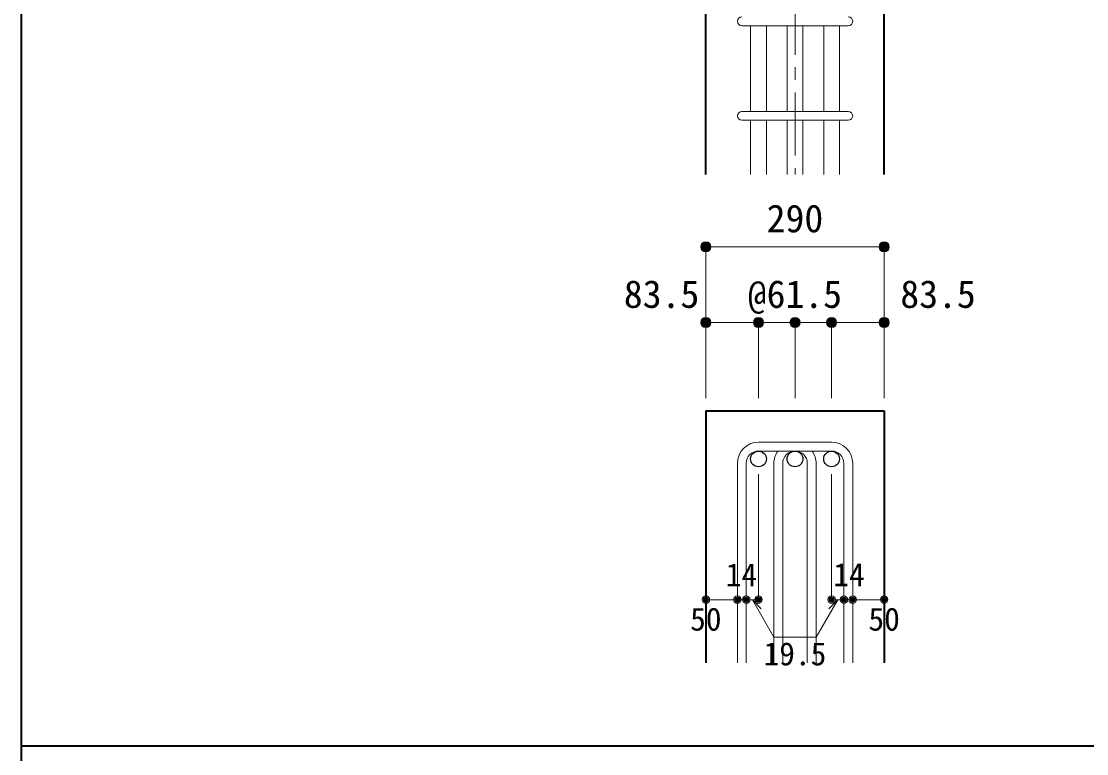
# Model space of a CAD drawing. Units: millimetres at full size, sheet at 1:20; details may follow other scales. Extents: x -3982 to 3969, y -2797 to 2801.
# Drawn here: x -3982 to -2291, y -10 to 1152 of the extents above; entities that cross this region are included whole.
import ezdxf
from ezdxf.enums import TextEntityAlignment as Align

# ---------------------------------------------------------------- set-up
doc = ezdxf.new("R2010")
doc.units = ezdxf.units.MM
doc.header["$LTSCALE"] = 20
doc.header["$PDMODE"] = 32
doc.header["$PDSIZE"] = 12
doc.linetypes.add('CHAIN1', pattern=[8, 5, -1, 1, -1])
for name, color, linetype, lineweight in [('6-1_躯体線', 2, 'Continuous', 35), ('6-5_梁主筋', 7, 'Continuous', 18), ('6-6_S.T.P.', 7, 'Continuous', 18), ('6-D_寸法', 4, 'Continuous', 9), ('F-0_枠', 6, 'Continuous', 40)]:
    doc.layers.add(name, color=color, linetype=linetype, lineweight=lineweight)
doc.styles.add('ＭＳ ゴシック', font='')
doc.styles.get('ＭＳ ゴシック').set_extended_font_data('MS Gothic')

msp = doc.modelspace()

# ---------------------------------------------------------------- linework, layer by layer
at = {"layer": '6-1_躯体線'}
for p, q in [((-2895.37, 909.12), (-2895.37, 1309.12)), ((-2612.37, 909.12), (-2612.37, 1309.12)), ((-2895.37, 534.12), (-2895.37, 134.12)), ((-2895.37, 534.12), (-2612.37, 534.12)), ((-2612.37, 534.12), (-2612.37, 134.12))]:
    msp.add_line(p, q, dxfattribs=at)
at = {"layer": '6-5_梁主筋'}
for p, q in [((-2824.37, 1145.12), (-2824.37, 1009.12)), ((-2799.37, 1145.12), (-2799.37, 1009.12)), ((-2766.37, 1145.12), (-2766.37, 1009.12)), ((-2741.37, 1145.12), (-2741.37, 1009.12)), ((-2708.37, 1145.12), (-2708.37, 1009.12)), ((-2683.37, 1145.12), (-2683.37, 1009.12)), ((-2824.37, 995.12), (-2824.37, 909.12)), ((-2799.37, 995.12), (-2799.37, 909.12)), ((-2766.37, 995.12), (-2766.37, 909.12)), ((-2741.37, 995.12), (-2741.37, 909.12)), ((-2708.37, 995.12), (-2708.37, 909.12)), ((-2683.37, 995.12), (-2683.37, 909.12))]:
    msp.add_line(p, q, dxfattribs=at)
at = {"layer": '6-5_梁主筋', "color": 3, "lineweight": 25}
for centre in [(-2811.87, 457.62), (-2753.87, 457.62), (-2695.87, 457.62)]:
    msp.add_circle(centre, 12.5, dxfattribs=at)
at = {"layer": '6-6_S.T.P.'}
for p, q in [((-2838.37, 1145.12), (-2669.37, 1145.12)), ((-2838.37, 1009.12), (-2669.37, 1009.12)), ((-2838.37, 995.12), (-2669.37, 995.12)), ((-2695.87, 484.12), (-2811.87, 484.12)), ((-2695.87, 470.12), (-2811.87, 470.12)), ((-2845.37, 450.62), (-2845.37, 134.12)), ((-2831.37, 450.62), (-2831.37, 134.12)), ((-2787.37, 450.62), (-2787.37, 134.12)), ((-2773.37, 450.62), (-2773.37, 134.12)), ((-2734.37, 450.62), (-2734.37, 134.12)), ((-2720.37, 450.62), (-2720.37, 134.12)), ((-2676.37, 450.62), (-2676.37, 134.12)), ((-2662.37, 450.62), (-2662.37, 134.12))]:
    msp.add_line(p, q, dxfattribs=at)
for centre, radius, start, end in [((-2838.37, 1152.12), 7, 90, 270), ((-2669.37, 1152.12), 7, 270, 90), ((-2838.37, 1002.12), 7, 90, 270), ((-2669.37, 1002.12), 7, 270, 90), ((-2811.87, 450.62), 33.5, 90, 180), ((-2695.87, 450.62), 33.5, 0, 90), ((-2811.87, 450.62), 19.5, 90, 180), ((-2753.87, 450.62), 33.5, 144.40235, 180), ((-2753.87, 450.62), 19.5, 90, 180), ((-2753.87, 450.62), 19.5, 0, 90), ((-2753.87, 450.62), 33.5, 0, 35.59765), ((-2695.87, 450.62), 19.5, 0, 90)]:
    msp.add_arc(centre, radius, start, end, dxfattribs=at)
at = {"layer": '6-D_寸法', "linetype": 'CHAIN1'}
msp.add_line((-2753.87, 2159.12), (-2753.87, 909.12), dxfattribs=at)
at = {"layer": '6-D_寸法'}
for p, q in [((-2895.37, 794.12), (-2612.37, 794.12)), ((-2612.37, 794.12), (-2612.37, 674.12)), ((-2895.37, 674.12), (-2895.37, 554.12)), ((-2811.87, 674.12), (-2811.87, 554.12)), ((-2753.87, 674.12), (-2753.87, 554.12)), ((-2695.87, 674.12), (-2695.87, 554.12)), ((-2612.37, 674.12), (-2612.37, 554.12)), ((-2811.87, 234.12), (-2811.87, 433.45)), ((-2695.87, 234.12), (-2695.87, 433.45)), ((-2895.37, 234.12), (-2845.37, 234.12)), ((-2845.37, 234.12), (-2811.87, 234.12)), ((-2821.62, 234.12), (-2787.39, 174.85)), ((-2821.62, 234.12), (-2807.48, 219.98)), ((-2686.12, 234.12), (-2720.34, 174.85)), ((-2686.12, 234.12), (-2700.26, 219.98)), ((-2695.87, 234.12), (-2612.37, 234.12)), ((-2676.37, 234.12), (-2662.37, 234.12)), ((-2787.39, 174.85), (-2720.34, 174.85))]:
    msp.add_line(p, q, dxfattribs=at)
for points in [[(-2895.37, 794.12), (-2895.37, 674.12), (-2811.87, 674.12)], [(-2811.87, 674.12), (-2753.87, 674.12), (-2612.37, 674.12)]]:
    msp.add_lwpolyline(points, dxfattribs=at)
for centre, radius in [((-2895.37, 794.12), 8), ((-2895.37, 794.12), 7.2), ((-2895.37, 794.12), 6.4), ((-2895.37, 794.12), 5.6), ((-2895.37, 794.12), 4.8), ((-2895.37, 794.12), 4), ((-2895.37, 794.12), 3.2), ((-2895.37, 794.12), 2.4), ((-2895.37, 794.12), 1.6), ((-2895.37, 794.12), 0.8), ((-2612.37, 794.12), 8), ((-2612.37, 794.12), 7.2), ((-2612.37, 794.12), 6.4), ((-2612.37, 794.12), 5.6), ((-2612.37, 794.12), 4.8), ((-2612.37, 794.12), 4), ((-2612.37, 794.12), 3.2), ((-2612.37, 794.12), 2.4), ((-2612.37, 794.12), 1.6), ((-2612.37, 794.12), 0.8), ((-2895.37, 674.12), 8), ((-2895.37, 674.12), 7.2), ((-2895.37, 674.12), 6.4), ((-2895.37, 674.12), 5.6), ((-2895.37, 674.12), 4.8), ((-2895.37, 674.12), 4), ((-2895.37, 674.12), 3.2), ((-2895.37, 674.12), 2.4), ((-2811.87, 674.12), 8), ((-2811.87, 674.12), 7.2), ((-2811.87, 674.12), 6.4), ((-2811.87, 674.12), 5.6), ((-2811.87, 674.12), 4.8), ((-2811.87, 674.12), 4), ((-2811.87, 674.12), 3.2), ((-2811.87, 674.12), 2.4), ((-2753.87, 674.12), 8), ((-2753.87, 674.12), 7.2), ((-2753.87, 674.12), 6.4), ((-2753.87, 674.12), 5.6), ((-2753.87, 674.12), 4.8), ((-2753.87, 674.12), 4), ((-2753.87, 674.12), 3.2), ((-2753.87, 674.12), 2.4), ((-2695.87, 674.12), 8), ((-2695.87, 674.12), 7.2), ((-2695.87, 674.12), 6.4), ((-2695.87, 674.12), 5.6), ((-2695.87, 674.12), 4.8), ((-2695.87, 674.12), 4), ((-2695.87, 674.12), 3.2), ((-2695.87, 674.12), 2.4), ((-2612.37, 674.12), 8), ((-2612.37, 674.12), 7.2), ((-2612.37, 674.12), 6.4), ((-2612.37, 674.12), 5.6), ((-2612.37, 674.12), 4.8), ((-2612.37, 674.12), 4), ((-2612.37, 674.12), 3.2), ((-2612.37, 674.12), 2.4), ((-2895.37, 674.12), 1.6), ((-2895.37, 674.12), 0.8), ((-2811.87, 674.12), 1.6), ((-2811.87, 674.12), 0.8), ((-2753.87, 674.12), 1.6), ((-2753.87, 674.12), 0.8), ((-2695.87, 674.12), 1.6), ((-2695.87, 674.12), 0.8), ((-2612.37, 674.12), 1.6), ((-2612.37, 674.12), 0.8), ((-2895.37, 234.12), 4), ((-2895.37, 234.12), 3.6), ((-2895.37, 234.12), 3.2), ((-2895.37, 234.12), 2.8), ((-2845.37, 234.12), 4), ((-2845.37, 234.12), 3.6), ((-2845.37, 234.12), 3.2), ((-2845.37, 234.12), 2.8), ((-2831.37, 234.12), 4), ((-2831.37, 234.12), 3.6), ((-2831.37, 234.12), 3.2), ((-2831.37, 234.12), 2.8), ((-2811.87, 234.12), 4), ((-2811.87, 234.12), 3.6), ((-2811.87, 234.12), 3.2), ((-2811.87, 234.12), 2.8), ((-2695.87, 234.12), 4), ((-2695.87, 234.12), 3.6), ((-2695.87, 234.12), 3.2), ((-2695.87, 234.12), 2.8), ((-2676.37, 234.12), 4), ((-2676.37, 234.12), 3.6), ((-2676.37, 234.12), 3.2), ((-2676.37, 234.12), 2.8), ((-2662.37, 234.12), 4), ((-2662.37, 234.12), 3.6), ((-2662.37, 234.12), 3.2), ((-2662.37, 234.12), 2.8), ((-2612.37, 234.12), 4), ((-2612.37, 234.12), 3.6), ((-2612.37, 234.12), 3.2), ((-2612.37, 234.12), 2.8), ((-2895.37, 234.12), 2.4), ((-2895.37, 234.12), 2), ((-2895.37, 234.12), 1.6), ((-2895.37, 234.12), 1.2), ((-2895.37, 234.12), 0.8), ((-2895.37, 234.12), 0.4), ((-2845.37, 234.12), 2.4), ((-2845.37, 234.12), 2), ((-2845.37, 234.12), 1.6), ((-2845.37, 234.12), 1.2), ((-2845.37, 234.12), 0.8), ((-2845.37, 234.12), 0.4), ((-2831.37, 234.12), 2.4), ((-2831.37, 234.12), 2), ((-2831.37, 234.12), 1.6), ((-2831.37, 234.12), 1.2), ((-2831.37, 234.12), 0.8), ((-2831.37, 234.12), 0.4), ((-2811.87, 234.12), 2.4), ((-2811.87, 234.12), 2), ((-2811.87, 234.12), 1.6), ((-2811.87, 234.12), 1.2), ((-2811.87, 234.12), 0.8), ((-2811.87, 234.12), 0.4), ((-2695.87, 234.12), 2.4), ((-2695.87, 234.12), 2), ((-2695.87, 234.12), 1.6), ((-2695.87, 234.12), 1.2), ((-2695.87, 234.12), 0.8), ((-2695.87, 234.12), 0.4), ((-2676.37, 234.12), 2.4), ((-2676.37, 234.12), 2), ((-2676.37, 234.12), 1.6), ((-2676.37, 234.12), 1.2), ((-2676.37, 234.12), 0.8), ((-2676.37, 234.12), 0.4), ((-2662.37, 234.12), 2.4), ((-2662.37, 234.12), 2), ((-2662.37, 234.12), 1.6), ((-2662.37, 234.12), 1.2), ((-2662.37, 234.12), 0.8), ((-2662.37, 234.12), 0.4), ((-2612.37, 234.12), 2.4), ((-2612.37, 234.12), 2), ((-2612.37, 234.12), 1.6), ((-2612.37, 234.12), 1.2), ((-2612.37, 234.12), 0.8), ((-2612.37, 234.12), 0.4)]:
    msp.add_circle(centre, radius, dxfattribs=at)
at = {"layer": '6-D_寸法', "color": 7}
for p in [(-2895.37, 794.12), (-2612.37, 794.12), (-2895.37, 674.12), (-2811.87, 674.12), (-2753.87, 674.12), (-2695.87, 674.12), (-2612.37, 674.12), (-2895.37, 234.12), (-2845.37, 234.12), (-2831.37, 234.12), (-2811.87, 234.12), (-2695.87, 234.12), (-2676.37, 234.12), (-2662.37, 234.12), (-2612.37, 234.12)]:
    msp.add_point(p, dxfattribs=at)
at = {"layer": 'F-0_枠'}
msp.add_line((-3981.92, 2800.77), (-3981.92, -2796.83), dxfattribs=at)
at = {"layer": 'F-0_枠', "color": 2, "lineweight": 35}
msp.add_line((2482.4, 1.97), (-3981.92, 1.97), dxfattribs=at)

# ---------------------------------------------------------------- texts
at = {"layer": '6-D_寸法', "style": 'ＭＳ ゴシック'}
for s, height, p in [('290', 43.99, (-2798.87, 804.12)), ('83.5', 43.99, (-3025.55, 684.12)), ('@61.5', 43.99, (-2828.87, 684.12)), ('83.5', 43.99, (-2586.74, 684.12)), ('14', 36.66, (-2863.89, 244.37)), ('14', 36.66, (-2693.17, 244.69)), ('50', 36.66, (-2920.37, 174.12)), ('50', 36.66, (-2637.37, 174.12)), ('19.5', 36.66, (-2803.87, 119.04))]:
    msp.add_text(s, height=height, dxfattribs=at).set_placement(p, align=Align.BOTTOM_LEFT)

doc.saveas('drawing.dxf')
